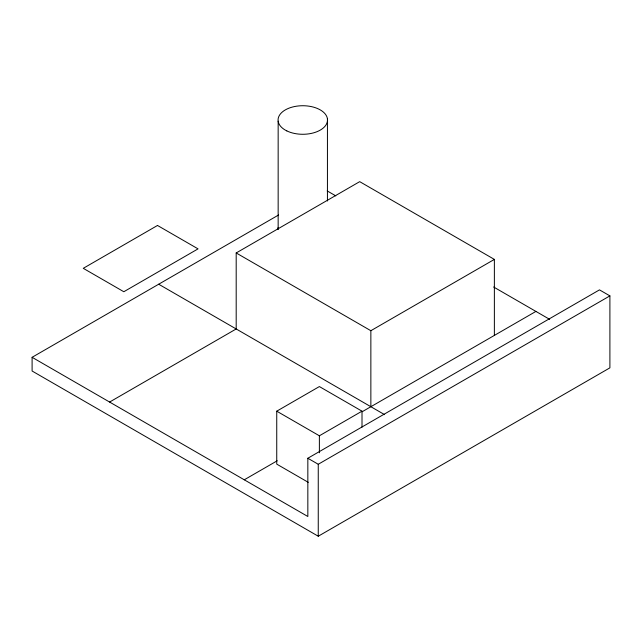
<?xml version="1.0" encoding="UTF-8"?>
<svg xmlns="http://www.w3.org/2000/svg" width="642" height="642" viewBox="0 0 642 642"><rect width="100%" height="100%" fill="white"/><g stroke="black" fill="none" stroke-linecap="round" stroke-linejoin="round"><path stroke-width="0.96" d="M32.1 357.305L307.839 516.497L307.839 458.252L599.484 289.871L609.9 295.882L609.9 367.842L318.255 536.222L32.1 371.012L32.1 357.305L278.572 215.006M109.605 402.053L236.192 328.961L236.192 252.956L359.705 181.654L494.372 259.4L494.372 335.405M236.192 252.956L370.859 330.71L494.372 259.4M308.288 482.343L276.742 464.126L276.742 411.177L319.379 386.564L362.008 411.177L362.008 427.163M276.742 411.177L319.379 435.79L362.008 411.177M244.273 479.799L277.216 460.779M362.192 411.723L535.918 311.418M307.839 458.252L318.255 464.262L609.9 295.882M327.187 190.915L335.798 195.882M493.618 286.998L549.664 319.355M158.686 284.221L384.606 414.652M370.859 330.71L370.859 406.715M327.436 118.834L327.436 201.018M319.379 435.79L319.379 452.779M318.255 464.262L318.255 536.222M278.155 121.177L278.155 229.427A24.725 14.276 0 0 1 278.098 227.557M157.499 225.462L83.267 268.324L123.818 291.733L198.049 248.871L157.499 225.462M286.805 130.896A24.725 14.276 0 0 0 327.123 122.55A24.725 14.276 0 0 0 294.453 106.564A24.725 14.276 0 0 0 286.805 130.896"/></g></svg>
